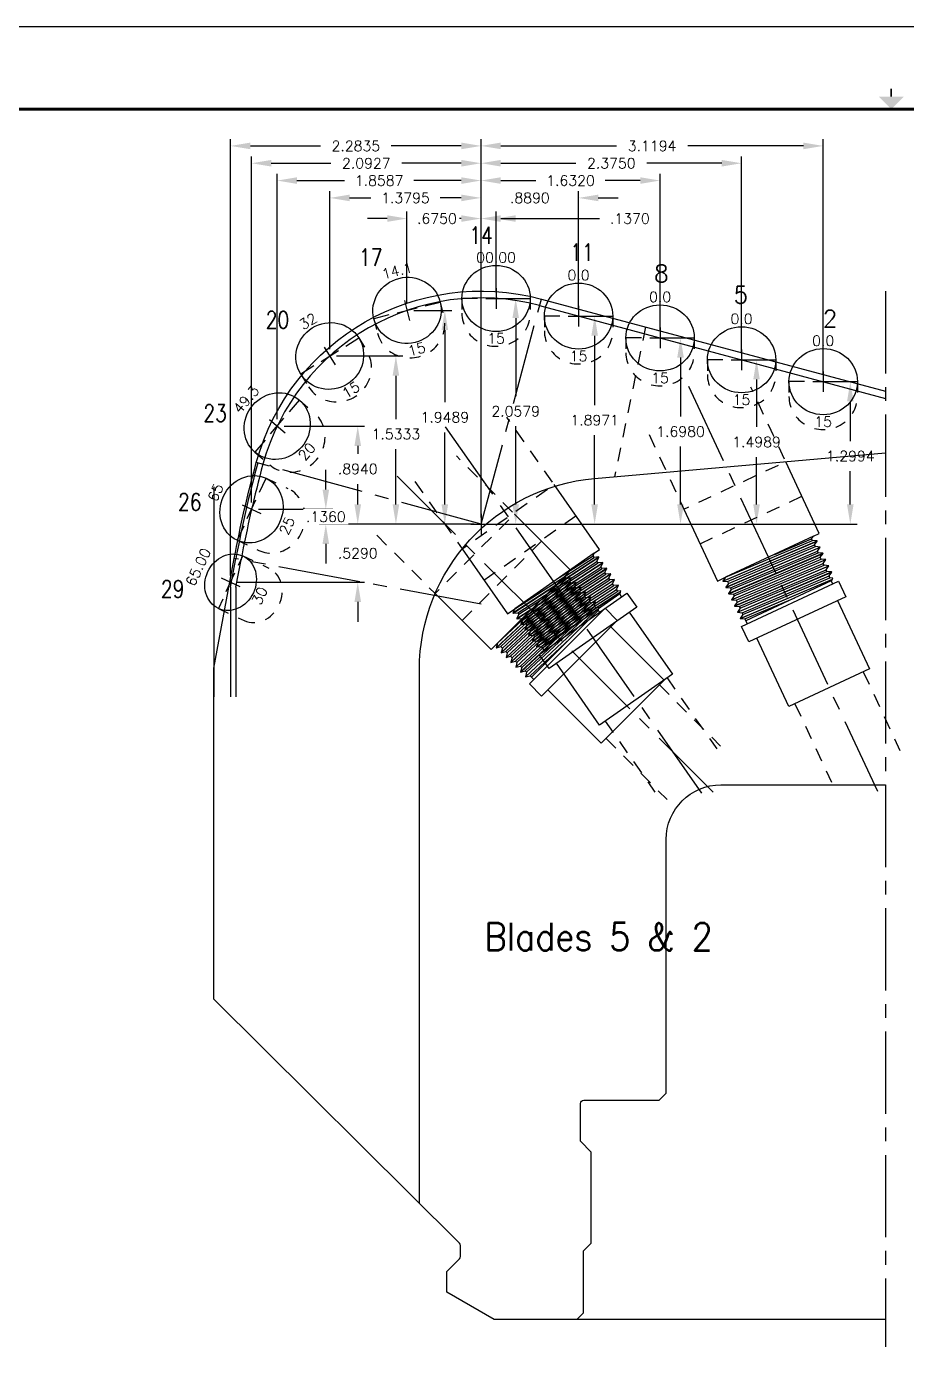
# Model space of a CAD drawing. Extents: x 0 to 34, y 0 to 24.5.
# Drawn here: x 9.12 to 17.14, y 9.75 to 22 of the extents above; entities that cross this region are included whole.
import ezdxf
from ezdxf.enums import TextEntityAlignment as Align

# ---------------------------------------------------------------- set-up
doc = ezdxf.new("R2010")
doc.units = 0
doc.header["$MEASUREMENT"] = 0
doc.linetypes.add('CENTER2', pattern=[1.125, 0.75, -0.125, 0.125, -0.125])
doc.linetypes.add('HIDDEN2', pattern=[0.1875, 0.125, -0.0625])
doc.layers.get('0').update_dxf_attribs({"linetype": 'CONTINUOUS'})
doc.layers.get('Defpoints').update_dxf_attribs({"color": 10, "linetype": 'CONTINUOUS'})
for name, color, linetype in [('Blade5', 112, 'CONTINUOUS'), ('CDG-37977R1', 7, 'CONTINUOUS'), ('CLine', 5, 'CENTER2'), ('CONSTRUCTION', 211, 'CONTINUOUS'), ('Dims', 4, 'CONTINUOUS'), ('Hatch', 8, 'CONTINUOUS'), ('Nozzles', 9, 'CONTINUOUS'), ('TEXT', 3, 'CONTINUOUS'), ('Title Block', 7, 'CONTINUOUS')]:
    doc.layers.add(name, color=color, linetype=linetype)
doc.styles.add('RomanD', font='romand.shx', dxfattribs={"width": 0.9})
doc.styles.add('RomanS', font='romans')
doc.dimstyles.get("Standard").update_dxf_attribs({"dimtxt": 0.094, "dimasz": 0.18, "dimexe": 0.0625, "dimexo": 0.0625, "dimgap": 0.09, "dimtad": 0, "dimtih": 1, "dimtoh": 1, "dimdec": 4, "dimzin": 4, "dimdsep": 46, "dimtxsty": 'RomanS', "dimcen": 0.09, "dimazin": 1, "dimtfac": 1, "dimtdec": 4, "dimtofl": 0, "dimtmove": 0, "dimatfit": 1, "dimfxl": 1, "dimtfill": 1, "dimtolj": 1, "dimtzin": 0, "dimarcsym": 0})

# ---------------------------------------------------------------- blocks, each defined once
blk = doc.blocks.new('*D18')
at = {"layer": 'Defpoints', "color": 0}
for p in [(13.397, 20.253), (13.397, 19.525), (13.26, 17.467)]:
    blk.add_point(p, dxfattribs=at)
at = {"layer": 'Dims', "color": 0, "lineweight": -2}
for p, q in [((13.08, 20.253), (12.9, 20.253)), ((13.26, 17.529), (13.26, 20.316)), ((13.397, 19.587), (13.397, 20.316)), ((13.577, 20.253), (14.341, 20.253))]:
    blk.add_line(p, q, dxfattribs=at)
at = {"layer": 'Dims', "color": 0}
for points in [[(13.08, 20.283), (13.08, 20.223), (13.26, 20.253)], [(13.577, 20.283), (13.577, 20.223), (13.397, 20.253)]]:
    blk.add_solid(points, dxfattribs=at)
at = {"layer": 'Dims', "color": 0, "insert": (14.617, 20.253), "char_height": 0.094, "attachment_point": 5, "style": 'RomanS', "bg_fill": 3, "box_fill_scale": 1.25, "bg_fill_color": 256, "bg_fill_true_color": 13158600, "bg_fill_transparency": 4413372}
blk.add_mtext('\\A1;.1370', dxfattribs=at)
blk = doc.blocks.new('*D19')
at = {"layer": 'Defpoints', "color": 0}
for p in [(14.149, 20.441), (14.149, 19.364), (13.26, 17.467)]:
    blk.add_point(p, dxfattribs=at)
at = {"layer": 'Dims', "color": 0, "lineweight": -2}
for p, q in [((13.26, 17.529), (13.26, 20.503)), ((14.149, 19.426), (14.149, 20.503)), ((13.08, 20.441), (12.9, 20.441)), ((14.329, 20.441), (14.509, 20.441))]:
    blk.add_line(p, q, dxfattribs=at)
at = {"layer": 'Dims', "color": 0}
for points in [[(13.08, 20.471), (13.08, 20.411), (13.26, 20.441)], [(14.329, 20.471), (14.329, 20.411), (14.149, 20.441)]]:
    blk.add_solid(points, dxfattribs=at)
at = {"layer": 'Dims', "color": 0, "insert": (13.705, 20.441), "char_height": 0.094, "attachment_point": 5, "style": 'RomanS', "bg_fill": 3, "box_fill_scale": 1.25, "bg_fill_color": 256, "bg_fill_true_color": 13158600, "bg_fill_transparency": 4413372}
blk.add_mtext('\\A1;.8890', dxfattribs=at)
blk = doc.blocks.new('*D20')
at = {"layer": 'Defpoints', "color": 0}
for p in [(14.892, 20.599), (14.892, 19.165), (13.26, 17.467)]:
    blk.add_point(p, dxfattribs=at)
at = {"layer": 'Dims', "color": 0, "lineweight": -2}
for p, q in [((13.26, 17.529), (13.26, 20.661)), ((13.44, 20.599), (13.76, 20.599)), ((14.712, 20.599), (14.392, 20.599)), ((14.892, 19.227), (14.892, 20.661))]:
    blk.add_line(p, q, dxfattribs=at)
at = {"layer": 'Dims', "color": 0}
for points in [[(13.44, 20.629), (13.44, 20.569), (13.26, 20.599)], [(14.712, 20.629), (14.712, 20.569), (14.892, 20.599)]]:
    blk.add_solid(points, dxfattribs=at)
at = {"layer": 'Dims', "color": 0, "insert": (14.076, 20.599), "char_height": 0.094, "attachment_point": 5, "style": 'RomanS', "bg_fill": 3, "box_fill_scale": 1.25, "bg_fill_color": 256, "bg_fill_true_color": 13158600, "bg_fill_transparency": 4413372}
blk.add_mtext('\\A1;1.6320', dxfattribs=at)
blk = doc.blocks.new('*D21')
at = {"layer": 'Defpoints', "color": 0}
for p in [(15.635, 20.757), (15.635, 18.966), (13.26, 17.467)]:
    blk.add_point(p, dxfattribs=at)
at = {"layer": 'Dims', "color": 0, "lineweight": -2}
for p, q in [((13.26, 17.529), (13.26, 20.82)), ((13.44, 20.757), (14.125, 20.757)), ((15.455, 20.757), (14.771, 20.757)), ((15.635, 19.028), (15.635, 20.82))]:
    blk.add_line(p, q, dxfattribs=at)
at = {"layer": 'Dims', "color": 0}
for points in [[(13.44, 20.787), (13.44, 20.727), (13.26, 20.757)], [(15.455, 20.787), (15.455, 20.727), (15.635, 20.757)]]:
    blk.add_solid(points, dxfattribs=at)
at = {"layer": 'Dims', "color": 0, "insert": (14.448, 20.757), "char_height": 0.094, "attachment_point": 5, "style": 'RomanS', "bg_fill": 3, "box_fill_scale": 1.25, "bg_fill_color": 256, "bg_fill_true_color": 13158600, "bg_fill_transparency": 3968272}
blk.add_mtext('\\A1;2.3750', dxfattribs=at)
blk = doc.blocks.new('*D22')
at = {"layer": 'Defpoints', "color": 0}
for p in [(12.585, 20.253), (12.585, 19.416), (13.26, 17.467)]:
    blk.add_point(p, dxfattribs=at)
at = {"layer": 'Dims', "color": 0, "lineweight": -2}
for p, q in [((12.405, 20.253), (12.225, 20.253)), ((12.585, 19.478), (12.585, 20.316)), ((13.26, 17.529), (13.26, 20.316)), ((13.44, 20.253), (13.62, 20.253))]:
    blk.add_line(p, q, dxfattribs=at)
at = {"layer": 'Dims', "color": 0}
for points in [[(12.405, 20.283), (12.405, 20.223), (12.585, 20.253)], [(13.44, 20.283), (13.44, 20.223), (13.26, 20.253)]]:
    blk.add_solid(points, dxfattribs=at)
at = {"layer": 'Dims', "color": 0, "insert": (12.858, 20.253), "char_height": 0.094, "attachment_point": 5, "style": 'RomanS', "bg_fill": 3, "box_fill_scale": 1.25, "bg_fill_color": 256, "bg_fill_true_color": 13158600, "bg_fill_transparency": 3968272}
blk.add_mtext('\\A1;.6750', dxfattribs=at)
blk = doc.blocks.new('*D23')
at = {"layer": 'Defpoints', "color": 0}
for p in [(11.881, 20.441), (11.881, 19), (13.26, 17.467)]:
    blk.add_point(p, dxfattribs=at)
at = {"layer": 'Dims', "color": 0, "lineweight": -2}
for p, q in [((11.881, 19.062), (11.881, 20.503)), ((13.26, 17.529), (13.26, 20.503)), ((12.061, 20.441), (12.255, 20.441)), ((13.08, 20.441), (12.887, 20.441))]:
    blk.add_line(p, q, dxfattribs=at)
at = {"layer": 'Dims', "color": 0}
for points in [[(12.061, 20.471), (12.061, 20.411), (11.881, 20.441)], [(13.08, 20.471), (13.08, 20.411), (13.26, 20.441)]]:
    blk.add_solid(points, dxfattribs=at)
at = {"layer": 'Dims', "color": 0, "insert": (12.571, 20.441), "char_height": 0.094, "attachment_point": 5, "style": 'RomanS', "bg_fill": 3, "box_fill_scale": 1.25, "bg_fill_color": 256, "bg_fill_true_color": 13158600, "bg_fill_transparency": 3968272}
blk.add_mtext('\\A1;1.3795', dxfattribs=at)
blk = doc.blocks.new('*D24')
at = {"layer": 'Defpoints', "color": 0}
for p in [(11.402, 20.599), (11.402, 18.361), (13.26, 17.467)]:
    blk.add_point(p, dxfattribs=at)
at = {"layer": 'Dims', "color": 0, "lineweight": -2}
for p, q in [((11.402, 18.423), (11.402, 20.661)), ((11.582, 20.599), (12.015, 20.599)), ((13.08, 20.599), (12.647, 20.599)), ((13.26, 17.529), (13.26, 20.661))]:
    blk.add_line(p, q, dxfattribs=at)
at = {"layer": 'Dims', "color": 0}
for points in [[(11.582, 20.629), (11.582, 20.569), (11.402, 20.599)], [(13.08, 20.629), (13.08, 20.569), (13.26, 20.599)]]:
    blk.add_solid(points, dxfattribs=at)
at = {"layer": 'Dims', "color": 0, "insert": (12.331, 20.599), "char_height": 0.094, "attachment_point": 5, "style": 'RomanS', "bg_fill": 3, "box_fill_scale": 1.25, "bg_fill_color": 256, "bg_fill_true_color": 13158600, "bg_fill_transparency": 0}
blk.add_mtext('\\A1;1.8587', dxfattribs=at)
blk = doc.blocks.new('*D25')
at = {"layer": 'Defpoints', "color": 0}
for p in [(11.168, 20.757), (11.168, 17.603), (13.26, 17.467)]:
    blk.add_point(p, dxfattribs=at)
at = {"layer": 'Dims', "color": 0, "lineweight": -2}
for p, q in [((11.168, 17.665), (11.168, 20.82)), ((11.348, 20.757), (11.891, 20.757)), ((13.08, 20.757), (12.537, 20.757)), ((13.26, 17.529), (13.26, 20.82))]:
    blk.add_line(p, q, dxfattribs=at)
at = {"layer": 'Dims', "color": 0}
for points in [[(11.348, 20.787), (11.348, 20.727), (11.168, 20.757)], [(13.08, 20.787), (13.08, 20.727), (13.26, 20.757)]]:
    blk.add_solid(points, dxfattribs=at)
at = {"layer": 'Dims', "color": 0, "insert": (12.214, 20.757), "char_height": 0.094, "attachment_point": 5, "style": 'RomanS', "bg_fill": 3, "box_fill_scale": 1.25, "bg_fill_color": 256, "bg_fill_true_color": 13158600, "bg_fill_transparency": 0}
blk.add_mtext('\\A1;2.0927', dxfattribs=at)
blk = doc.blocks.new('*D26')
at = {"layer": 'Defpoints', "color": 0}
for p in [(10.977, 20.915), (13.26, 17.467), (10.977, 16.938)]:
    blk.add_point(p, dxfattribs=at)
at = {"layer": 'Dims', "color": 0, "lineweight": -2}
for p, q in [((10.977, 17), (10.977, 20.978)), ((13.26, 17.529), (13.26, 20.978)), ((11.157, 20.915), (11.796, 20.915)), ((13.08, 20.915), (12.441, 20.915))]:
    blk.add_line(p, q, dxfattribs=at)
at = {"layer": 'Dims', "color": 0}
for points in [[(11.157, 20.945), (11.157, 20.885), (10.977, 20.915)], [(13.08, 20.945), (13.08, 20.885), (13.26, 20.915)]]:
    blk.add_solid(points, dxfattribs=at)
at = {"layer": 'Dims', "color": 0, "insert": (12.119, 20.915), "char_height": 0.094, "attachment_point": 5, "style": 'RomanS', "bg_fill": 3, "box_fill_scale": 1.25, "bg_fill_color": 256, "bg_fill_true_color": 13158600, "bg_fill_transparency": 3968272}
blk.add_mtext('\\A1;2.2835', dxfattribs=at)
blk = doc.blocks.new('COT_Dblock')
at = {"layer": 'Title Block', "color": 8}
blk.add_lwpolyline([(0, 0), (34, 0), (34, 22), (0, 22)], close=True, dxfattribs=at)
at = {"layer": 'Title Block', "const_width": 0.015}
blk.add_lwpolyline([(17, 21.438), (17, 21.363)], dxfattribs=at)
at = {"layer": 'Title Block', "const_width": 0.03}
blk.add_lwpolyline([(33.13, 21.25), (0.87, 21.25), (0.87, 0.75), (33.13, 0.75)], close=True, dxfattribs=at)
at = {"layer": 'Title Block'}
blk.add_solid([(16.887, 21.363), (17.113, 21.363), (17, 21.25)], dxfattribs=at)
at = {"layer": 'Title Block', "color": 1, "style": 'RomanS', "flags": 8}
for tag, p in [('FNAME', (0.62, 3.75)), ('REVDATE', (0.62, 2.25)), ('USER', (0.62, 0.75))]:
    blk.add_attdef(tag, text='', height=0.047, rotation=90, dxfattribs=at).set_placement(p, align=Align.BOTTOM_LEFT)
at = {"layer": 'Title Block', "color": 3, "style": 'RomanS', "flags": 8}
blk.add_attdef('DRAWN', text='', height=0.11, dxfattribs=at).set_placement((28.7, 1.984), align=Align.MIDDLE_CENTER)
for tag, p in [('DDATE', (28.356, 1.672)), ('CHECK', (28.356, 1.406)), ('MATRL', (28.356, 1.149)), ('PDATE', (28.356, 0.883)), ('SCALE', (29.896, 0.855)), ('SHEET', (32.005, 0.855))]:
    blk.add_attdef(tag, text='', height=0.094, dxfattribs=at).set_placement(p, align=Align.MIDDLE_LEFT)
at = {"layer": 'Title Block', "color": 3, "style": 'RomanD', "width": 0.9, "flags": 8}
for tag, height, p in [('TITL1', 0.125, (31.337, 1.684)), ('TITL2', 0.094, (31.337, 1.514)), ('TITL3', 0.094, (31.337, 1.374))]:
    blk.add_attdef(tag, text='', height=height, dxfattribs=at).set_placement(p, align=Align.MIDDLE_CENTER)
at = {"layer": 'Title Block', "color": 3, "style": 'RomanS', "flags": 8}
for tag, p in [('FSCM#', (30.337, 1.121)), ('DWG#', (31.81, 1.121)), ('REV#', (32.97, 1.121))]:
    blk.add_attdef(tag, text='', height=0.094, dxfattribs=at).set_placement(p, align=Align.TOP_CENTER)
blk = doc.blocks.new('CMark')
at = {"layer": 'CLine'}
for p, q in [((-0.094, 0), (0.094, 0)), ((0, 0.094), (0, -0.094))]:
    blk.add_line(p, q, dxfattribs=at)
blk = doc.blocks.new('1613@15')
for p, q in [((-0.17, 0), (-0.312, 0)), ((0.171, 0), (0.312, 0))]:
    blk.add_line(p, q)
at = {"color": 8, "linetype": 'HIDDEN2', "ltscale": 0.5}
blk.add_line((-0.312, 0), (-0.312, -0.135), dxfattribs=at)
at = {"color": 8, "linetype": 'HIDDEN2', "ltscale": 0.5, "flags": 128}
blk.add_lwpolyline([(0.312, 0), (0.312, -0.135)], dxfattribs=at)
blk.add_ellipse((0, 0), major_axis=(-0.312, 0), ratio=0.965926, start_param=-3.141592653589793, end_param=3.141592653589793)
at = {"color": 8, "linetype": 'HIDDEN2', "ltscale": 0.5}
blk.add_ellipse((0, -0.135), major_axis=(-0.312, 0), ratio=0.965926, start_param=0, end_param=3.141593, dxfattribs=at)
blk.add_blockref('CMark', (0, 0))
at = {"style": 'RomanS'}
blk.add_text('15', height=0.094, dxfattribs=at).set_placement((0, -0.364), align=Align.MIDDLE_CENTER)
blk.add_attdef('ANG', text='', height=0.094, dxfattribs=at).set_placement((0, 0.298), align=Align.BOTTOM_CENTER)
blk = doc.blocks.new('1313@30')
for p, q in [((-0.17, 0), (-0.265, 0)), ((0.171, 0), (0.264, 0))]:
    blk.add_line(p, q)
at = {"color": 8, "linetype": 'HIDDEN2', "ltscale": 0.5}
blk.add_line((-0.265, 0), (-0.265, -0.26), dxfattribs=at)
at = {"color": 8, "linetype": 'HIDDEN2', "ltscale": 0.5, "flags": 128}
blk.add_lwpolyline([(0.264, 0), (0.264, -0.26)], dxfattribs=at)
blk.add_ellipse((0, 0), major_axis=(0.264, 0), ratio=0.866025)
at = {"color": 8, "linetype": 'HIDDEN2', "ltscale": 0.5}
blk.add_ellipse((0, -0.26), major_axis=(0.264, 0), ratio=0.866025, start_param=3.141593, end_param=6.283185, dxfattribs=at)
blk.add_blockref('CMark', (0, 0))
at = {"style": 'RomanS'}
blk.add_text('30', height=0.094, dxfattribs=at).set_placement((0, -0.292), align=Align.MIDDLE_CENTER)
blk.add_attdef('ANG', text='', height=0.094, dxfattribs=at).set_placement((0, 0.251), align=Align.BOTTOM_CENTER)
blk = doc.blocks.new('1613@25')
for p, q in [((-0.17, 0), (-0.312, 0)), ((0.171, 0), (0.312, 0))]:
    blk.add_line(p, q)
at = {"color": 8, "linetype": 'HIDDEN2', "ltscale": 0.5}
blk.add_line((-0.312, 0), (-0.312, -0.22), dxfattribs=at)
at = {"color": 8, "linetype": 'HIDDEN2', "ltscale": 0.5, "flags": 128}
blk.add_lwpolyline([(0.312, 0), (0.312, -0.22)], dxfattribs=at)
blk.add_ellipse((0, 0), major_axis=(-0.312, 0), ratio=0.906308, start_param=-3.141592653589793, end_param=3.141592653589793)
at = {"color": 8, "linetype": 'HIDDEN2', "ltscale": 0.5}
blk.add_ellipse((0, -0.22), major_axis=(-0.312, 0), ratio=0.906308, start_param=0, end_param=3.141593, dxfattribs=at)
blk.add_blockref('CMark', (0, 0))
at = {"style": 'RomanS'}
blk.add_text('25', height=0.094, dxfattribs=at).set_placement((0, -0.356), align=Align.MIDDLE_CENTER)
blk.add_attdef('ANG', text='', height=0.094, dxfattribs=at).set_placement((0, 0.287), align=Align.BOTTOM_CENTER)
blk = doc.blocks.new('*D47')
at = {"layer": 'Defpoints', "color": 0, "linetype": 'ByBlock'}
for p in [(16.38, 20.915), (16.38, 18.766), (13.26, 17.467)]:
    blk.add_point(p, dxfattribs=at)
at = {"layer": 'Dims', "color": 0, "linetype": 'ByBlock', "lineweight": -2}
for p, q in [((13.26, 17.529), (13.26, 20.978)), ((16.38, 18.829), (16.38, 20.978)), ((13.44, 20.915), (14.495, 20.915)), ((16.2, 20.915), (15.145, 20.915))]:
    blk.add_line(p, q, dxfattribs=at)
at = {"layer": 'Dims', "color": 0, "linetype": 'ByBlock'}
for points in [[(13.44, 20.945), (13.44, 20.885), (13.26, 20.915)], [(16.2, 20.945), (16.2, 20.885), (16.38, 20.915)]]:
    blk.add_solid(points, dxfattribs=at)
at = {"layer": 'Dims', "color": 0, "linetype": 'ByBlock', "insert": (14.82, 20.915), "char_height": 0.094, "attachment_point": 5, "style": 'RomanS', "bg_fill": 3, "box_fill_scale": 1.25, "bg_fill_color": 256, "bg_fill_true_color": 13158600, "bg_fill_transparency": 5316744}
blk.add_mtext('\\A1;3.1194', dxfattribs=at)
blk = doc.blocks.new('*D56')
at = {"layer": 'Defpoints', "color": 0}
for p in [(16.38, 18.766), (16.627, 18.766), (13.26, 17.467)]:
    blk.add_point(p, dxfattribs=at)
at = {"layer": 'Dims', "color": 0, "lineweight": -2}
for p, q in [((16.442, 18.766), (16.69, 18.766)), ((16.627, 18.586), (16.627, 18.225)), ((16.627, 17.647), (16.627, 17.951)), ((13.323, 17.467), (16.69, 17.467))]:
    blk.add_line(p, q, dxfattribs=at)
at = {"layer": 'Dims', "color": 0}
for points in [[(16.597, 18.586), (16.657, 18.586), (16.627, 18.766)], [(16.597, 17.647), (16.657, 17.647), (16.627, 17.467)]]:
    blk.add_solid(points, dxfattribs=at)
at = {"layer": 'Dims', "color": 0, "insert": (16.627, 18.088), "char_height": 0.094, "attachment_point": 5, "style": 'RomanS', "bg_fill": 3, "box_fill_scale": 1.25, "bg_fill_color": 256, "bg_fill_true_color": 13158600, "bg_fill_transparency": 3816092}
blk.add_mtext('\\A1;1.2994', dxfattribs=at)
blk = doc.blocks.new('*D57')
at = {"layer": 'Defpoints', "color": 0}
for p in [(15.635, 18.966), (15.772, 18.966), (13.26, 17.467)]:
    blk.add_point(p, dxfattribs=at)
at = {"layer": 'Dims', "color": 0, "lineweight": -2}
for p, q in [((15.698, 18.966), (15.834, 18.966)), ((15.772, 18.786), (15.772, 18.353)), ((15.772, 17.647), (15.772, 18.079)), ((13.323, 17.467), (15.834, 17.467))]:
    blk.add_line(p, q, dxfattribs=at)
at = {"layer": 'Dims', "color": 0}
for points in [[(15.742, 18.786), (15.802, 18.786), (15.772, 18.966)], [(15.742, 17.647), (15.802, 17.647), (15.772, 17.467)]]:
    blk.add_solid(points, dxfattribs=at)
at = {"layer": 'Dims', "color": 0, "insert": (15.772, 18.216), "char_height": 0.094, "attachment_point": 5, "style": 'RomanS', "bg_fill": 3, "box_fill_scale": 1.25, "bg_fill_color": 256, "bg_fill_true_color": 13158600, "bg_fill_transparency": 3830476}
blk.add_mtext('\\A1;1.4989', dxfattribs=at)
blk = doc.blocks.new('*D58')
at = {"layer": 'Defpoints', "color": 0}
for p in [(14.892, 19.165), (13.26, 17.467), (15.079, 17.467)]:
    blk.add_point(p, dxfattribs=at)
at = {"layer": 'Dims', "color": 0, "lineweight": -2}
for p, q in [((14.955, 19.165), (15.141, 19.165)), ((15.079, 18.985), (15.079, 18.448)), ((15.079, 17.647), (15.079, 18.174)), ((13.323, 17.467), (15.141, 17.467))]:
    blk.add_line(p, q, dxfattribs=at)
at = {"layer": 'Dims', "color": 0}
for points in [[(15.049, 18.985), (15.109, 18.985), (15.079, 19.165)], [(15.049, 17.647), (15.109, 17.647), (15.079, 17.467)]]:
    blk.add_solid(points, dxfattribs=at)
at = {"layer": 'Dims', "color": 0, "insert": (15.079, 18.311), "char_height": 0.094, "attachment_point": 5, "style": 'RomanS', "bg_fill": 3, "box_fill_scale": 1.25, "bg_fill_color": 256, "bg_fill_true_color": 13158600, "bg_fill_transparency": 5318808}
blk.add_mtext('\\A1;1.6980', dxfattribs=at)
blk = doc.blocks.new('*D59')
at = {"layer": 'Defpoints', "color": 0}
for p in [(14.149, 19.364), (13.26, 17.467), (14.296, 17.467)]:
    blk.add_point(p, dxfattribs=at)
at = {"layer": 'Dims', "color": 0, "lineweight": -2}
for p, q in [((14.212, 19.364), (14.359, 19.364)), ((14.296, 19.184), (14.296, 18.552)), ((14.296, 17.647), (14.296, 18.278)), ((13.323, 17.467), (14.359, 17.467))]:
    blk.add_line(p, q, dxfattribs=at)
at = {"layer": 'Dims', "color": 0}
for points in [[(14.266, 19.184), (14.326, 19.184), (14.296, 19.364)], [(14.266, 17.647), (14.326, 17.647), (14.296, 17.467)]]:
    blk.add_solid(points, dxfattribs=at)
at = {"layer": 'Dims', "color": 0, "insert": (14.296, 18.415), "char_height": 0.094, "attachment_point": 5, "style": 'RomanS', "bg_fill": 3, "box_fill_scale": 1.25, "bg_fill_color": 256, "bg_fill_true_color": 13158600, "bg_fill_transparency": 5318808}
blk.add_mtext('\\A1;1.8971', dxfattribs=at)
blk = doc.blocks.new('*D60')
at = {"layer": 'Defpoints', "color": 0}
for p in [(13.397, 19.525), (13.26, 17.467), (13.576, 17.467)]:
    blk.add_point(p, dxfattribs=at)
at = {"layer": 'Dims', "color": 0, "lineweight": -2}
for p, q in [((13.46, 19.525), (13.639, 19.525)), ((13.576, 19.345), (13.576, 18.633)), ((13.576, 17.647), (13.576, 18.359)), ((13.323, 17.467), (13.639, 17.467))]:
    blk.add_line(p, q, dxfattribs=at)
at = {"layer": 'Dims', "color": 0}
for points in [[(13.546, 19.345), (13.606, 19.345), (13.576, 19.525)], [(13.546, 17.647), (13.606, 17.647), (13.576, 17.467)]]:
    blk.add_solid(points, dxfattribs=at)
at = {"layer": 'Dims', "color": 0, "insert": (13.576, 18.496), "char_height": 0.094, "attachment_point": 5, "style": 'RomanS', "bg_fill": 3, "box_fill_scale": 1.25, "bg_fill_color": 256, "bg_fill_true_color": 13158600, "bg_fill_transparency": 3811644}
blk.add_mtext('\\A1;2.0579', dxfattribs=at)
blk = doc.blocks.new('*D86')
at = {"layer": 'Defpoints', "color": 0, "linetype": 'ByBlock'}
for p in [(12.585, 19.416), (12.93, 19.416), (13.26, 17.467)]:
    blk.add_point(p, dxfattribs=at)
at = {"layer": 'Dims', "color": 0, "linetype": 'ByBlock', "lineweight": -2}
for p, q in [((12.648, 19.416), (12.993, 19.416)), ((12.93, 19.236), (12.93, 18.578)), ((12.93, 17.647), (12.93, 18.304)), ((13.198, 17.467), (12.868, 17.467))]:
    blk.add_line(p, q, dxfattribs=at)
at = {"layer": 'Dims', "color": 0, "linetype": 'ByBlock'}
for points in [[(12.9, 19.236), (12.96, 19.236), (12.93, 19.416)], [(12.9, 17.647), (12.96, 17.647), (12.93, 17.467)]]:
    blk.add_solid(points, dxfattribs=at)
at = {"layer": 'Dims', "color": 0, "linetype": 'ByBlock', "insert": (12.93, 18.441), "char_height": 0.094, "attachment_point": 5, "style": 'RomanS', "bg_fill": 3, "box_fill_scale": 1.25, "bg_fill_color": 256, "bg_fill_true_color": 13158600, "bg_fill_transparency": 3820204}
blk.add_mtext('\\A1;1.9489', dxfattribs=at)
blk = doc.blocks.new('*D87')
at = {"layer": 'Defpoints', "color": 0, "linetype": 'ByBlock'}
for p in [(11.881, 19), (12.484, 19), (13.26, 17.467)]:
    blk.add_point(p, dxfattribs=at)
at = {"layer": 'Dims', "color": 0, "linetype": 'ByBlock', "lineweight": -2}
for p, q in [((11.943, 19), (12.546, 19)), ((12.484, 18.82), (12.484, 18.425)), ((12.484, 17.647), (12.484, 18.151)), ((13.198, 17.467), (12.421, 17.467))]:
    blk.add_line(p, q, dxfattribs=at)
at = {"layer": 'Dims', "color": 0, "linetype": 'ByBlock'}
for points in [[(12.454, 18.82), (12.514, 18.82), (12.484, 19)], [(12.454, 17.647), (12.514, 17.647), (12.484, 17.467)]]:
    blk.add_solid(points, dxfattribs=at)
at = {"layer": 'Dims', "color": 0, "linetype": 'ByBlock', "insert": (12.484, 18.288), "char_height": 0.094, "attachment_point": 5, "style": 'RomanS', "bg_fill": 3, "box_fill_scale": 1.25, "bg_fill_color": 256, "bg_fill_true_color": 13158600, "bg_fill_transparency": 3980348}
blk.add_mtext('\\A1;1.5333', dxfattribs=at)
blk = doc.blocks.new('*D93')
at = {"layer": 'Defpoints', "color": 0, "linetype": 'ByBlock'}
for p in [(11.402, 18.361), (12.136, 18.361), (13.26, 17.467)]:
    blk.add_point(p, dxfattribs=at)
at = {"layer": 'Dims', "color": 0, "linetype": 'ByBlock', "lineweight": -2}
for p, q in [((11.464, 18.361), (12.199, 18.361)), ((12.136, 18.181), (12.136, 18.107)), ((12.136, 17.647), (12.136, 17.833)), ((13.198, 17.467), (12.074, 17.467))]:
    blk.add_line(p, q, dxfattribs=at)
at = {"layer": 'Dims', "color": 0, "linetype": 'ByBlock'}
for points in [[(12.106, 18.181), (12.166, 18.181), (12.136, 18.361)], [(12.106, 17.647), (12.166, 17.647), (12.136, 17.467)]]:
    blk.add_solid(points, dxfattribs=at)
at = {"layer": 'Dims', "color": 0, "linetype": 'ByBlock', "insert": (12.136, 17.97), "char_height": 0.094, "attachment_point": 5, "style": 'RomanS', "bg_fill": 3, "box_fill_scale": 1.25, "bg_fill_color": 256, "bg_fill_true_color": 13158600, "bg_fill_transparency": 4040332}
blk.add_mtext('\\A1;.8940', dxfattribs=at)
blk = doc.blocks.new('*D99')
at = {"layer": 'Defpoints', "color": 0, "linetype": 'ByBlock'}
for p in [(11.168, 17.603), (13.26, 17.467)]:
    blk.add_point(p, dxfattribs=at)
at = {"layer": 'Dims', "color": 0, "linetype": 'ByBlock', "lineweight": -2}
for p, q in [((11.845, 17.783), (11.845, 17.963)), ((11.23, 17.603), (11.908, 17.603)), ((13.198, 17.467), (11.783, 17.467)), ((11.845, 17.287), (11.845, 17.107))]:
    blk.add_line(p, q, dxfattribs=at)
at = {"layer": 'Dims', "color": 0, "linetype": 'ByBlock'}
for points in [[(11.815, 17.783), (11.875, 17.783), (11.845, 17.603)], [(11.815, 17.287), (11.875, 17.287), (11.845, 17.467)]]:
    blk.add_solid(points, dxfattribs=at)
at = {"layer": 'Dims', "color": 0, "linetype": 'ByBlock', "insert": (11.845, 17.535), "char_height": 0.094, "attachment_point": 5, "style": 'RomanS', "bg_fill": 3, "box_fill_scale": 1.25, "bg_fill_color": 256, "bg_fill_true_color": 13158600, "bg_fill_transparency": 4173648}
blk.add_mtext('\\A1;.1360', dxfattribs=at)
at = {"layer": 'Defpoints', "color": 0, "linetype": 'ByBlock'}
blk.add_point((11.845, 17.603), dxfattribs=at)
blk = doc.blocks.new('1613@20')
for p, q in [((-0.17, 0), (-0.312, 0)), ((0.171, 0), (0.312, 0))]:
    blk.add_line(p, q)
at = {"color": 8, "linetype": 'HIDDEN2', "ltscale": 0.5}
blk.add_line((-0.312, 0), (-0.312, -0.178), dxfattribs=at)
at = {"color": 8, "linetype": 'HIDDEN2', "ltscale": 0.5, "flags": 128}
blk.add_lwpolyline([(0.312, 0), (0.312, -0.178)], dxfattribs=at)
blk.add_ellipse((0, 0), major_axis=(-0.312, 0), ratio=0.939693, start_param=-3.141592653589793, end_param=3.141592653589793)
at = {"color": 8, "linetype": 'HIDDEN2', "ltscale": 0.5}
blk.add_ellipse((0, -0.178), major_axis=(-0.312, 0), ratio=0.939693, start_param=0, end_param=3.141593, dxfattribs=at)
blk.add_blockref('CMark', (0, 0))
at = {"style": 'RomanS'}
blk.add_text('20', height=0.094, dxfattribs=at).set_placement((0, -0.356), align=Align.MIDDLE_CENTER)
blk.add_attdef('ANG', text='', height=0.094, dxfattribs=at).set_placement((0, 0.298), align=Align.BOTTOM_CENTER)
blk = doc.blocks.new('*D107')
at = {"layer": 'Defpoints', "color": 0, "linetype": 'ByBlock'}
for p in [(13.26, 17.467), (10.977, 16.938), (12.136, 16.938)]:
    blk.add_point(p, dxfattribs=at)
at = {"layer": 'Dims', "color": 0, "linetype": 'ByBlock', "lineweight": -2}
for p, q in [((12.136, 17.647), (12.136, 17.827)), ((13.198, 17.467), (12.074, 17.467)), ((11.039, 16.938), (12.199, 16.938)), ((12.136, 16.758), (12.136, 16.578))]:
    blk.add_line(p, q, dxfattribs=at)
at = {"layer": 'Dims', "color": 0, "linetype": 'ByBlock'}
for points in [[(12.106, 17.647), (12.166, 17.647), (12.136, 17.467)], [(12.106, 16.758), (12.166, 16.758), (12.136, 16.938)]]:
    blk.add_solid(points, dxfattribs=at)
at = {"layer": 'Dims', "color": 0, "linetype": 'ByBlock', "insert": (12.136, 17.202), "char_height": 0.094, "attachment_point": 5, "style": 'RomanS', "bg_fill": 3, "box_fill_scale": 1.25, "bg_fill_color": 256, "bg_fill_true_color": 13158600, "bg_fill_transparency": 5325000}
blk.add_mtext('\\A1;.5290', dxfattribs=at)
blk = doc.blocks.new('Nozzle60')
at = {"linetype": 'HIDDEN2'}
for p, q in [((-0.512, -0.348), (0.512, -0.348)), ((-0.344, -2.035), (-0.344, -2.825)), ((0.344, -2.035), (0.344, -2.825))]:
    blk.add_line(p, q, dxfattribs=at)
at = {"color": 8}
for p, q in [((0.453, -0.723), (-0.43, -0.723)), ((0.43, -1.16), (-0.43, -1.16))]:
    blk.add_line(p, q, dxfattribs=at)
at = {"linetype": 'HIDDEN2', "flags": 128}
blk.add_lwpolyline([(-0.512, 0.75), (-0.512, 0), (0.512, 0), (0.512, 0.75)], dxfattribs=at)
for points in [[(0.453, -0.723), (0.512, -0.723), (0.512, 0)], [(-0.512, 0), (-0.512, -0.723), (-0.43, -0.723)], [(-0.43, -0.723), (-0.467, -0.744), (-0.467, -0.746), (-0.43, -0.767), (-0.43, -0.785), (-0.467, -0.807), (-0.467, -0.808), (-0.43, -0.83), (-0.43, -0.847), (-0.467, -0.869), (-0.467, -0.871), (-0.43, -0.892), (-0.43, -0.91), (-0.467, -0.932), (-0.467, -0.933), (-0.43, -0.955), (-0.43, -0.972), (-0.467, -0.994), (-0.467, -0.996), (-0.43, -1.017), (-0.43, -1.035), (-0.467, -1.057), (-0.467, -1.058), (-0.43, -1.08), (-0.43, -1.097), (-0.467, -1.119), (-0.467, -1.121), (-0.43, -1.142), (-0.43, -1.191)], [(0.43, -1.191), (0.43, -1.16), (0.436, -1.16), (0.454, -1.143), (0.43, -1.129), (0.43, -1.111), (0.467, -1.089), (0.467, -1.088), (0.43, -1.066), (0.43, -1.048), (0.467, -1.027), (0.467, -1.025), (0.43, -1.004), (0.43, -0.986), (0.467, -0.964), (0.467, -0.963), (0.43, -0.941), (0.43, -0.923), (0.467, -0.902), (0.467, -0.9), (0.43, -0.879), (0.43, -0.861), (0.467, -0.839), (0.467, -0.838), (0.43, -0.816), (0.43, -0.798), (0.467, -0.777), (0.467, -0.775), (0.43, -0.754), (0.43, -0.736), (0.453, -0.723)]]:
    blk.add_lwpolyline(points)
at = {"flags": 128}
blk.add_lwpolyline([(-0.487, -1.191), (0.488, -1.191), (0.488, -1.347), (-0.487, -1.347)], close=True, dxfattribs=at)
blk.add_lwpolyline([(0.406, -1.347), (0.406, -2.035), (-0.406, -2.035), (-0.406, -1.347)], dxfattribs=at)
at = {"layer": 'CLine'}
blk.add_line((0, 1), (0, -3.075), dxfattribs=at)
at = {"layer": 'Hatch'}
for p, q in [((-0.43, -0.723), (0.43, -0.754)), ((0.064, -0.723), (0.43, -0.736)), ((-0.467, -0.744), (0.467, -0.775)), ((-0.467, -0.746), (0.467, -0.777)), ((-0.467, -0.807), (0.467, -0.838)), ((-0.467, -0.808), (0.467, -0.839)), ((-0.43, -0.767), (0.43, -0.798)), ((-0.43, -0.785), (0.43, -0.816)), ((-0.43, -0.83), (0.43, -0.861)), ((-0.43, -0.847), (0.43, -0.879)), ((-0.467, -0.869), (0.467, -0.9)), ((-0.467, -0.871), (0.467, -0.902)), ((-0.467, -0.932), (0.467, -0.963)), ((-0.467, -0.933), (0.467, -0.964)), ((-0.43, -0.892), (0.43, -0.923)), ((-0.43, -0.91), (0.43, -0.941)), ((-0.43, -0.955), (0.43, -0.986)), ((-0.43, -0.972), (0.43, -1.004)), ((-0.467, -0.994), (0.467, -1.025)), ((-0.467, -0.996), (0.467, -1.027)), ((-0.467, -1.057), (0.467, -1.088)), ((-0.467, -1.058), (0.467, -1.089)), ((-0.43, -1.017), (0.43, -1.048)), ((-0.43, -1.035), (0.43, -1.066)), ((-0.43, -1.08), (0.43, -1.111)), ((-0.43, -1.097), (0.43, -1.129)), ((-0.467, -1.119), (0.447, -1.15)), ((-0.467, -1.121), (0.445, -1.151)), ((-0.43, -1.142), (0.064, -1.16))]:
    blk.add_line(p, q, dxfattribs=at)

msp = doc.modelspace()

# ---------------------------------------------------------------- linework, layer by layer
at = {"layer": 'CDG-37977R1', "color": 7, "linetype": 'Continuous', "flags": 128}
msp.add_lwpolyline([(14.13292, 10.21665), (14.19542, 10.27915), (14.19542, 10.84165), (14.26557, 10.9118), (14.26557, 11.74275), (14.16667, 11.84165), (14.16667, 12.1854, -0.41421356), (14.19792, 12.21665), (14.88542, 12.21665), (14.94792, 12.27915), (14.94792, 14.59165, -0.41421356), (15.44792, 15.09165), (16.94792, 15.09165)], format="xyb", dxfattribs=at)
at = {"layer": 'CLine'}
msp.add_line((16.94792, 19.59165), (16.94792, 9.96665), dxfattribs=at)
at = {"layer": 'CLine', "color": 1, "linetype": 'ByBlock'}
msp.add_line((10.82292, 17.80787), (10.82292, 15.89235), dxfattribs=at)

# ---------------------------------------------------------------- block references
at = {"layer": 'Blade5'}
msp.add_blockref('1613@15', (16.37981, 18.76607), dxfattribs=at).add_auto_attribs({'ANG': '0.0'})

# ---------------------------------------------------------------- texts
at = {"layer": 'Blade5', "style": 'RomanS'}
msp.add_text('2', height=0.15625, dxfattribs=at).set_placement((16.44229, 19.33948), align=Align.MIDDLE_CENTER)
at = {"layer": 'Blade5', "style": 'RomanS', "width": 0.8}
for s, p in [('26', (10.60423, 17.66938)), ('29', (10.448, 16.87552))]:
    msp.add_text(s, height=0.15625, dxfattribs=at).set_placement(p, align=Align.MIDDLE_CENTER)
at = {"layer": 'TEXT', "style": 'RomanS', "width": 0.9}
msp.add_text('Blades 5 & 2', height=0.25, dxfattribs=at).set_placement((13.2907, 13.58168))

# ---------------------------------------------------------------- dimensions: what is measured, and where the dimension line sits
at = {"layer": 'Dims'}
dim = msp.add_linear_dim(base=(13.39742, 20.25318), p1=(13.26042, 17.46665), p2=(13.39742, 19.52455), dimstyle='Standard', dxfattribs=at)
dim.commit()
dim.dimension.update_dxf_attribs({"geometry": '*D18', "text_midpoint": (14.61672, 20.25318), "dimtype": 160})

# ---------------------------------------------------------------- next in the draw order: dimensions: what is measured, and where the dimension line sits
dim = msp.add_linear_dim(base=(14.14942, 20.44068), p1=(13.26042, 17.46665), p2=(14.14942, 19.36375), dimstyle='Standard', dxfattribs=at)
dim.commit()
dim.dimension.update_dxf_attribs({"geometry": '*D19', "text_midpoint": (13.70492, 20.44068)})

# ---------------------------------------------------------------- next in the draw order: dimensions: what is measured, and where the dimension line sits
dim = msp.add_linear_dim(base=(14.89242, 20.59892), p1=(13.26042, 17.46665), p2=(14.89242, 19.16465), dimstyle='Standard', dxfattribs=at)
dim.commit()
dim.dimension.update_dxf_attribs({"geometry": '*D20', "text_midpoint": (14.07642, 20.59892)})

# ---------------------------------------------------------------- next in the draw order: dimensions: what is measured, and where the dimension line sits
dim = msp.add_linear_dim(base=(15.63542, 20.75716), p1=(13.26042, 17.46665), p2=(15.63542, 18.96555), dimstyle='Standard', dxfattribs=at)
dim.commit()
dim.dimension.update_dxf_attribs({"geometry": '*D21', "text_midpoint": (14.44792, 20.75716)})

# ---------------------------------------------------------------- next in the draw order: linework, layer by layer
at = {"layer": 'CDG-37977R1', "color": 1, "linetype": 'Continuous'}
msp.add_line((13.79423, 19.45888), (16.94792, 18.61385), dxfattribs=at)

# ---------------------------------------------------------------- next in the draw order: block references
at = {"layer": 'Blade5'}
for p in [(14.14942, 19.36375), (14.89242, 19.16465), (15.63542, 18.96555)]:
    msp.add_blockref('1613@15', p, dxfattribs=at).add_auto_attribs({'ANG': '0.0'})

# ---------------------------------------------------------------- next in the draw order: texts
at = {"layer": 'Blade5', "style": 'RomanS', "width": 0.8}
msp.add_text('11', height=0.15625, dxfattribs=at).set_placement((14.18009, 19.94563), align=Align.MIDDLE_CENTER)
at = {"layer": 'Blade5', "style": 'RomanS'}
for s, p in [('8', (14.90454, 19.75152)), ('5', (15.62898, 19.55741))]:
    msp.add_text(s, height=0.15625, dxfattribs=at).set_placement(p, align=Align.MIDDLE_CENTER)

# ---------------------------------------------------------------- next in the draw order: dimensions: what is measured, and where the dimension line sits
at = {"layer": 'Dims'}
dim = msp.add_linear_dim(base=(12.58542, 20.25318), p1=(13.26042, 17.46665), p2=(12.58542, 19.41555), dimstyle='Standard', override={"dimtfill": 1}, dxfattribs=at)
dim.commit()
dim.dimension.update_dxf_attribs({"geometry": '*D22', "text_midpoint": (12.85845, 20.25318), "dimtype": 160})

# ---------------------------------------------------------------- next in the draw order: dimensions: what is measured, and where the dimension line sits
dim = msp.add_linear_dim(base=(11.88092, 20.44068), p1=(13.26042, 17.46665), p2=(11.88092, 18.99995), dimstyle='Standard', dxfattribs=at)
dim.commit()
dim.dimension.update_dxf_attribs({"geometry": '*D23', "text_midpoint": (12.57067, 20.44068)})

# ---------------------------------------------------------------- next in the draw order: dimensions: what is measured, and where the dimension line sits
dim = msp.add_linear_dim(base=(11.40172, 20.59892), p1=(13.26042, 17.46665), p2=(11.40172, 18.36065), dimstyle='Standard', dxfattribs=at)
dim.commit()
dim.dimension.update_dxf_attribs({"geometry": '*D24', "text_midpoint": (12.33107, 20.59892)})

# ---------------------------------------------------------------- next in the draw order: dimensions: what is measured, and where the dimension line sits
dim = msp.add_linear_dim(base=(11.16772, 20.75716), p1=(13.26042, 17.46665), p2=(11.16772, 17.60265), dimstyle='Standard', dxfattribs=at)
dim.commit()
dim.dimension.update_dxf_attribs({"geometry": '*D25', "text_midpoint": (12.21407, 20.75716)})

# ---------------------------------------------------------------- next in the draw order: dimensions: what is measured, and where the dimension line sits
dim = msp.add_linear_dim(base=(10.97692, 20.9154), p1=(13.26042, 17.46665), p2=(10.97692, 16.93765), dimstyle='Standard', dxfattribs=at)
dim.commit()
dim.dimension.update_dxf_attribs({"geometry": '*D26', "text_midpoint": (12.11867, 20.9154)})

# ---------------------------------------------------------------- next in the draw order: linework, layer by layer
at = {"layer": 'CDG-37977R1', "color": 1, "linetype": 'Continuous'}
msp.add_line((11.02492, 16.89235), (11.07185, 17.14264), dxfattribs=at)
for centre, radius, start, end in [((13.26042, 17.46665), 2.0625, 75, 164.654758), ((21.45738, 15.21726), 10.5625, 164.654758, 169.496481)]:
    msp.add_arc(centre, radius, start, end, dxfattribs=at)
at = {"layer": 'CLine', "color": 1}
for p, q in [((13.26042, 17.46665), (13.81041, 19.51925)), ((13.26042, 17.46665), (11.21118, 18.029)), ((13.26042, 16.737), (11.01042, 17.15415))]:
    msp.add_line(p, q, dxfattribs=at)
at = {"layer": 'CLine', "color": 1, "linetype": 'Continuous'}
msp.add_line((10.97692, 16.89681), (11.02467, 17.15148), dxfattribs=at)
at = {"layer": 'CLine', "color": 1, "linetype": 'ByBlock'}
for p, q in [((10.97692, 16.89681), (10.97692, 15.89235)), ((11.02492, 16.89235), (11.02492, 15.89235))]:
    msp.add_line(p, q, dxfattribs=at)
at = {"layer": 'CLine', "color": 1, "linetype": 'Continuous'}
msp.add_arc((21.45738, 15.21726), 10.6105, 164.654758, 169.496481, dxfattribs=at)

# ---------------------------------------------------------------- next in the draw order: block references
at = {"layer": 'Blade5', "linetype": 'ByBlock', "rotation": 65.00000000000001}
msp.add_blockref('1613@25', (11.16772, 17.60265), dxfattribs=at).add_auto_attribs({'ANG': '65'})
at = {"layer": 'Blade5', "rotation": 64.99999999999996}
msp.add_blockref('1313@30', (10.97692, 16.93765), dxfattribs=at).add_auto_attribs({'ANG': '65.00'})
at = {"layer": 'Title Block'}
msp.add_blockref('COT_Dblock', (0, 0), dxfattribs=at)

# ---------------------------------------------------------------- next in the draw order: texts
at = {"layer": 'Blade5', "style": 'RomanS', "width": 0.8}
for s, p in [('14', (13.26042, 20.09946)), ('17', (12.25471, 19.89916)), ('20', (11.4037, 19.33006)), ('23', (10.83513, 18.47874))]:
    msp.add_text(s, height=0.15625, dxfattribs=at).set_placement(p, align=Align.MIDDLE_CENTER)

# ---------------------------------------------------------------- next in the draw order: dimensions: what is measured, and where the dimension line sits
at = {"layer": 'Dims', "linetype": 'ByBlock'}
dim = msp.add_linear_dim(base=(16.37981, 20.9154), p1=(13.26042, 17.46665), p2=(16.37981, 18.76607), dimstyle='Standard', dxfattribs=at)
dim.commit()
dim.dimension.update_dxf_attribs({"geometry": '*D47', "text_midpoint": (14.82011, 20.9154)})

# ---------------------------------------------------------------- next in the draw order: linework, layer by layer
at = {"linetype": 'HIDDEN2'}
msp.add_line((14.76042, 19.26469), (14.47652, 17.89983), dxfattribs=at)

# ---------------------------------------------------------------- next in the draw order: block references
at = {"layer": 'CONSTRUCTION', "linetype": 'ByBlock'}
msp.add_blockref('CMark', (13.26042, 17.46665), dxfattribs=at)

# ---------------------------------------------------------------- next in the draw order: dimensions: what is measured, and where the dimension line sits
at = {"layer": 'Dims'}
dim = msp.add_linear_dim(base=(16.62722, 18.76607), p1=(13.26042, 17.46665), p2=(16.37981, 18.76607), angle=90, dimstyle='Standard', override={"dimtfill": 1}, dxfattribs=at)
dim.commit()
dim.dimension.update_dxf_attribs({"geometry": '*D56', "text_midpoint": (16.62722, 18.088), "dimtype": 160})

# ---------------------------------------------------------------- next in the draw order: dimensions: what is measured, and where the dimension line sits
dim = msp.add_linear_dim(base=(15.77171, 18.96555), p1=(13.26042, 17.46665), p2=(15.63542, 18.96555), angle=90, dimstyle='Standard', override={"dimtfill": 1}, dxfattribs=at)
dim.commit()
dim.dimension.update_dxf_attribs({"geometry": '*D57', "text_midpoint": (15.77171, 18.2161)})

# ---------------------------------------------------------------- next in the draw order: dimensions: what is measured, and where the dimension line sits
dim = msp.add_linear_dim(base=(15.07893, 17.46665), p1=(14.89242, 19.16465), p2=(13.26042, 17.46665), angle=90, dimstyle='Standard', override={"dimtfill": 1}, dxfattribs=at)
dim.commit()
dim.dimension.update_dxf_attribs({"geometry": '*D58', "text_midpoint": (15.07893, 18.31056), "dimtype": 160})

# ---------------------------------------------------------------- next in the draw order: block references
at = {"layer": 'Nozzles', "rotation": 25.00000000000001}
msp.add_blockref('Nozzle60', (15.57385, 17.82012), dxfattribs=at)

# ---------------------------------------------------------------- next in the draw order: dimensions: what is measured, and where the dimension line sits
at = {"layer": 'Dims'}
dim = msp.add_linear_dim(base=(14.29647, 17.46665), p1=(14.14942, 19.36375), p2=(13.26042, 17.46665), angle=90, dimstyle='Standard', override={"dimtfill": 1}, dxfattribs=at)
dim.commit()
dim.dimension.update_dxf_attribs({"geometry": '*D59', "text_midpoint": (14.29647, 18.4152)})

# ---------------------------------------------------------------- next in the draw order: dimensions: what is measured, and where the dimension line sits
dim = msp.add_linear_dim(base=(13.57641, 17.46665), p1=(13.39742, 19.52455), p2=(13.26042, 17.46665), angle=90, dimstyle='Standard', override={"dimtfill": 1}, dxfattribs=at)
dim.commit()
dim.dimension.update_dxf_attribs({"geometry": '*D60', "text_midpoint": (13.57641, 18.4956)})

# ---------------------------------------------------------------- next in the draw order: dimensions: what is measured, and where the dimension line sits
at = {"layer": 'Dims', "linetype": 'ByBlock'}
dim = msp.add_linear_dim(base=(12.93, 19.41555), p1=(13.26042, 17.46665), p2=(12.58542, 19.41555), angle=90, dimstyle='Standard', override={"dimtfill": 1}, dxfattribs=at)
dim.commit()
dim.dimension.update_dxf_attribs({"geometry": '*D86', "text_midpoint": (12.93, 18.4411)})

# ---------------------------------------------------------------- next in the draw order: block references
at = {"layer": 'Blade5'}
msp.add_blockref('1613@15', (13.39742, 19.52455), dxfattribs=at).add_auto_attribs({'ANG': '00.00'})

# ---------------------------------------------------------------- next in the draw order: dimensions: what is measured, and where the dimension line sits
at = {"layer": 'Dims', "linetype": 'ByBlock'}
dim = msp.add_linear_dim(base=(12.48381, 18.99995), p1=(13.26042, 17.46665), p2=(11.88092, 18.99995), angle=90, dimstyle='Standard', override={"dimtfill": 1}, dxfattribs=at)
dim.commit()
dim.dimension.update_dxf_attribs({"geometry": '*D87', "text_midpoint": (12.48381, 18.28753), "dimtype": 160})

# ---------------------------------------------------------------- next in the draw order: block references
at = {"layer": 'Blade5'}
for p, rotation, values in [((12.58542, 19.41555), 14.1, {'ANG': '14.1'}), ((11.88092, 18.99995), 32.00000000000001, {'ANG': '32'})]:
    msp.add_blockref('1613@15', p, dxfattribs=dict(at, rotation=rotation)).add_auto_attribs(values)

# ---------------------------------------------------------------- next in the draw order: dimensions: what is measured, and where the dimension line sits
at = {"layer": 'Dims', "linetype": 'ByBlock'}
dim = msp.add_linear_dim(base=(12.13634, 18.36065), p1=(13.26042, 17.46665), p2=(11.40172, 18.36065), angle=90, dimstyle='Standard', override={"dimtfill": 1}, dxfattribs=at)
dim.commit()
dim.dimension.update_dxf_attribs({"geometry": '*D93', "text_midpoint": (12.13634, 17.97003), "dimtype": 160})

# ---------------------------------------------------------------- next in the draw order: linework, layer by layer
at = {"layer": 'CDG-37977R1', "color": 7, "linetype": 'Continuous', "flags": 128}
msp.add_lwpolyline([(16.94792, 10.21665), (13.38093, 10.21665), (12.94792, 10.46665), (12.94792, 10.65415), (13.06377, 10.77, 0.19891237), (13.07292, 10.7921), (13.07292, 10.89114, 0.199913), (13.06368, 10.91332), (10.82292, 13.1369), (10.82292, 16.15415), (11.01042, 17.15415, -0.02112914), (11.21118, 18.029, -0.4124498), (13.81041, 19.51925), (16.94792, 18.67855)], format="xyb", dxfattribs=at)

# ---------------------------------------------------------------- next in the draw order: dimensions: what is measured, and where the dimension line sits
at = {"layer": 'Dims', "linetype": 'ByBlock'}
dim = msp.add_linear_dim(base=(11.84503, 17.60265), p1=(13.26042, 17.46665), p2=(11.16772, 17.60265), angle=90, dimstyle='Standard', override={"dimtfill": 1}, dxfattribs=at)
dim.commit()
dim.dimension.update_dxf_attribs({"geometry": '*D99', "text_midpoint": (11.84503, 17.53465), "dimtype": 160})

# ---------------------------------------------------------------- next in the draw order: block references
at = {"layer": 'Blade5', "rotation": 49.29999999999993}
msp.add_blockref('1613@20', (11.40172, 18.36065), dxfattribs=at).add_auto_attribs({'ANG': '49.3'})

# ---------------------------------------------------------------- next in the draw order: dimensions: what is measured, and where the dimension line sits
at = {"layer": 'Dims', "linetype": 'ByBlock'}
dim = msp.add_linear_dim(base=(12.13634, 16.93765), p1=(13.26042, 17.46665), p2=(10.97692, 16.93765), angle=90, dimstyle='Standard', override={"dimtfill": 1}, dxfattribs=at)
dim.commit()
dim.dimension.update_dxf_attribs({"geometry": '*D107', "text_midpoint": (12.13634, 17.20215)})

# ---------------------------------------------------------------- next in the draw order: linework, layer by layer
at = {"linetype": 'ByBlock', "flags": 128}
msp.add_lwpolyline([(12.69792, 11.27628), (12.69792, 16.14065, -0.38887873), (14.2954, 17.88399), (16.94792, 18.11605)], format="xyb", dxfattribs=at)

# ---------------------------------------------------------------- next in the draw order: block references
at = {"layer": 'Nozzles'}
for p, rotation in [((13.50677, 17.53503), 34.99999999999999), ((13.20357, 17.19713), 44.99999999999999)]:
    msp.add_blockref('Nozzle60', p, dxfattribs=dict(at, rotation=rotation))

doc.saveas('drawing.dxf')
